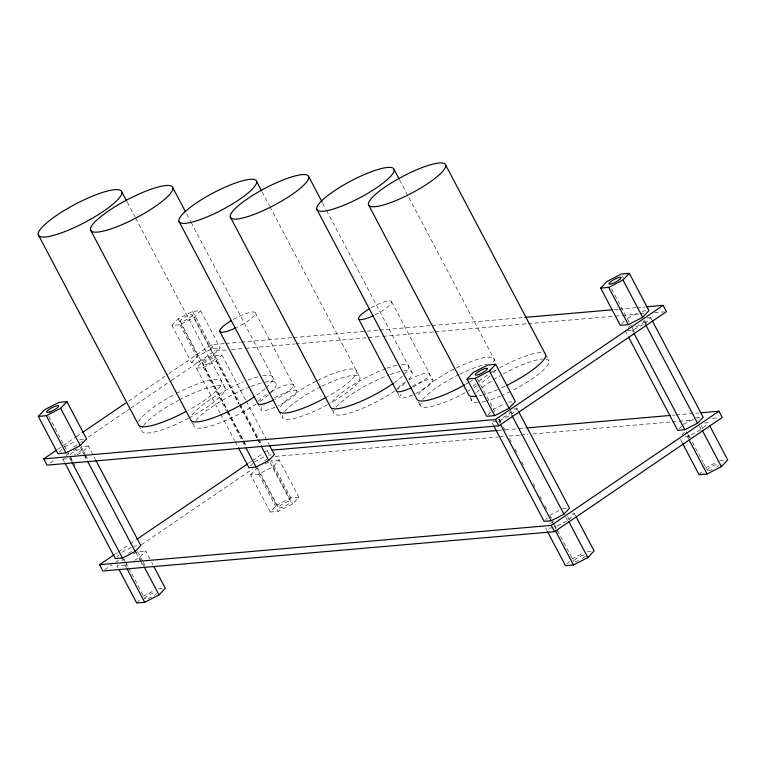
<?xml version="1.0" encoding="UTF-8"?>
<svg xmlns="http://www.w3.org/2000/svg" width="766" height="766" viewBox="0 0 766 766"><rect width="100%" height="100%" fill="white"/><g stroke="black" fill="none" stroke-linecap="round" stroke-linejoin="round"><path stroke-width="0.57" stroke-dasharray="3.83 2.87" d="M171.9 325.435L178.2 318.761L192.525 311.389L200.539 310.69L220.177 347.936L213.877 354.601L199.553 361.973L191.538 362.672L171.9 325.435L179.924 324.736L194.238 317.363L200.539 310.69M59.509 451.978L61.874 449.47M64.488 462.243L62.831 459.093L65.234 456.555M66.039 455.703L68.433 453.166L72.856 461.553M77.385 454.65L82.69 451.921L88.282 445.994L95.472 459.619M191.538 362.672L197.839 355.999L212.153 348.635L220.177 347.936M220.196 413.19L196.441 368.12L202.042 362.194L214.767 355.644L221.891 355.022L245.647 400.091M196.441 368.12L203.565 367.498L216.29 360.949L221.891 355.022M116.93 556.968L118.529 555.273M121.765 560.75L123.345 559.084L125.528 563.221M134.27 560.319L139.383 557.686L145.684 551.013L151.132 561.363M250.53 465.996L252.933 463.459M250.645 474.786L256.945 468.112L276.583 505.349L270.283 512.023L250.645 474.786L258.669 474.087L272.983 466.714L279.284 460.04L298.922 497.287L292.622 503.951L278.297 511.324L270.283 512.023M136.674 602.995L140.618 598.821M488.287 414.636L490.652 412.137M518.17 410.758L517.069 408.661L511.468 414.588L498.743 421.137L491.619 421.76L493.275 424.9M621.896 323.664L624.252 321.165M628.417 327.398L630.016 325.703M645.068 323.616L650.669 317.689L651.77 319.786M545.708 519.635L547.307 517.94M550.553 523.417L554.172 520.688M575.553 515.748L574.462 513.68L568.161 520.353L554.862 527.19M679.318 428.663L681.711 426.116M681.788 434.944L685.733 430.77L687.361 433.882M567.032 563.987L569.397 561.488M703.341 427.706L708.062 422.708L704.634 423.004M699.061 474.681L702.997 470.515M57.555 449.47L75.307 437.386M76.294 436.706L81.225 433.355M128.564 401.116L168.022 374.248M169.008 373.578L211.416 344.7L224.534 343.561M50.01 463.133L54.941 459.772M73.68 447.009L79.597 442.978M80.583 442.308L82.556 440.967M88.473 436.936L129.904 408.728M130.89 408.058L170.339 381.2M171.325 380.52L214.729 350.972L226.64 349.938M115.331 553.971L117.303 552.621M118.29 551.951L129.138 544.569M130.124 543.889L136.042 539.867M248.481 463.306L251.44 461.285M252.426 460.615L263.274 453.223M264.26 452.553L267.219 450.542L269.603 450.331M104.827 569.645L111.731 564.944M115.676 562.254L118.634 560.243M128.496 553.521L134.414 549.49M141.317 544.789L252.77 468.897M264.615 460.845L266.587 459.495M64.239 446.971L75.489 441.178M73.737 450.437L76.916 448.799M254.532 461.764L265.141 456.306M265.132 463.899L270.245 461.266M121.995 552.19L131.532 547.278M133.571 553.818L137.66 551.712L145.684 551.013M118.136 567.826L117.045 565.758L125.059 565.059L127.108 564.006M627.641 318.139L638.892 312.346M276.583 505.349L290.898 497.986L298.922 497.287M627.593 330.577L632.343 330.165L644.005 324.162M493.017 409.638L504.267 403.845M142.983 596.321L154.234 590.529M683.31 424.421L692.857 419.509M685.158 436.946L687.447 436.744L701.761 429.381M549.71 515.394L560.319 509.936M705.362 468.016L717.637 461.697M571.762 558.988L583.012 553.196M225.721 343.455L240.026 342.21M241.213 342.105L292.468 337.643M293.656 337.538L378.28 330.175M379.476 330.069L430.731 325.607M431.919 325.502L523.695 317.507M614.275 309.617L617.856 309.311M619.043 309.205L635.732 307.75M636.929 307.645L645.269 306.927M642.08 311.197L646.667 310.795M231.409 349.516L244.526 348.377M245.714 348.271L294.584 344.02M295.772 343.915L367.287 337.691M368.484 337.586L381.592 336.446M382.78 336.341L434.035 331.879M435.222 331.774L526.998 323.779M528.195 323.673L614.006 316.205M615.203 316.099L621.159 315.582M622.356 315.477L639.035 314.022M640.232 313.916L643.804 313.61M654.537 312.672L664.074 311.848M647.107 317.995L650.669 317.689M79.702 439.502L84.279 439.1M508.48 402.169L511.918 401.863M88.282 445.994L81.158 446.616L85.026 453.951M513.507 408.967L517.069 408.661M62.831 459.093L69.965 458.47L71.621 461.62M498.446 430.406L517.519 428.749M518.706 428.644L525.859 428.022M672.462 415.249L674.846 415.048M676.043 414.942L698.688 412.97M268.445 455.109L270.819 454.899M696.035 417.872L699.607 417.566M275.3 456.402L498.178 436.993M499.375 436.888L504.143 436.467M508.911 436.055L519.635 435.117M520.823 435.021L527.975 434.399M532.743 433.977L671.006 421.942M672.194 421.836L678.159 421.319M679.346 421.214L693.651 419.969M712.725 418.303L718.68 417.786M279.284 460.04L271.269 460.739L290.898 497.986M719.686 460.644L724.263 460.242M133.657 546.187L137.219 545.871M562.435 508.844L568.372 508.327M572.173 513.881L574.462 513.68M552.698 527.822L545.823 528.416L546.914 530.484M158.447 588.853L163.024 588.451M587.225 551.52L591.802 551.118M622.394 276.124L623.486 278.192M701.139 425.475L702.776 428.577M644.646 320.408L646.303 323.549M643.995 321.126L645.106 323.223M699.463 426.327L701.129 429.487M630.82 324.861L634.133 331.142M611.68 289.021L629.164 322.17M632.448 328.403L634.114 331.563M688.471 434.657L690.137 437.817M692.359 442.02L702.891 462.013M703.447 463.066L707.334 470.429M687.906 434.916L689.544 438.018M632.343 330.165L633.453 332.262M687.447 436.744L688.538 438.813M625.219 330.788L627.976 336.025M680.514 439.512L682.152 442.614M545.679 354.715L548.992 360.987M399.641 179.991L496.32 363.362M489.886 369.164L491.513 372.266M567.539 516.447L569.167 519.549M510.491 410.327L512.148 413.468M510.395 412.098L511.497 414.195M565.863 517.299L567.52 520.459M499.509 419.663L500.619 421.76M503.377 426.997L506.144 432.235M509.457 438.525L511.669 442.719M514.982 449.01L518.295 455.301M521.617 461.582L524.375 466.829M533.222 483.595L534.879 486.736M539.848 496.167L541.505 499.317M544.827 505.608L547.029 509.792M550.352 516.083L551.453 518.18M498.877 418.973L500.533 422.114M477.534 378.95L495.564 413.142M498.848 419.375L500.504 422.535M554.316 524.576L573.724 561.401M552.123 521.742L553.761 524.854M554.306 525.888L557.581 532.092M498.743 421.137L499.844 423.234M470.161 397.564L471.808 400.704M391.589 301.737L432.924 380.137A18.633 4.06 -27.8 0 1 414.636 394.059M322.61 203L325.943 209.319M326.498 210.382L412.06 372.649M418.466 402.093L420.113 405.233M397.075 391.943L399.833 397.171M262.125 191.893L269.345 205.594M269.9 206.648L359.905 377.351M330.902 407.771L333.66 412.998M255.432 312.901L296.768 391.302M186.713 214.011L190.6 221.384M191.155 222.437L276.153 383.661M278.948 411.036L282.261 417.307M257.73 403.423L261.043 409.695M246.202 401.145L268.856 444.108M211.416 344.7L214.729 350.972M267.219 450.542L269.977 455.77M192.525 311.389L212.153 348.635M214.767 355.644L239.634 402.811M240.179 403.854L258.42 438.439M258.975 439.493L261.733 444.73M194.238 317.363L213.877 354.601M272.983 466.714L292.622 503.951M192.276 314.95A6.808 1.484 -27.8 0 1 183.562 320.877A6.808 1.484 -27.8 0 1 182.835 318.359A6.808 1.484 -27.8 0 1 192.276 314.95L239.069 403.701M239.624 404.754L257.366 438.42M257.922 439.464L260.699 444.73M270.13 462.616L290.649 501.538A6.808 1.484 -27.8 0 1 281.936 507.475A6.808 1.484 -27.8 0 1 281.208 504.947A6.808 1.484 -27.8 0 1 290.649 501.538M216.29 360.949L238.944 403.921M239.499 404.975L257.185 438.516M257.73 439.56L260.497 444.797M127.347 202.377L135.132 217.142M135.687 218.195L225.127 387.845M202.042 362.194L227.454 410.404M228.009 411.457L242.927 439.751M243.483 440.804L246.24 446.042M180.173 321.174L227.521 410.978M228.076 412.031L243.052 440.431M243.607 441.484L245.829 445.697M257.472 467.787L278.546 507.762M178.2 318.761L197.839 355.999M203.565 367.498L226.219 410.471M226.774 411.524L245.005 446.109M179.924 324.736L199.553 361.973M258.669 474.087L278.297 511.324M220.752 414.243L234.568 440.44M235.114 441.484L237.881 446.731M191.146 420.764L193.894 425.992M138.905 425.57L141.653 430.798M151.678 562.397L152.769 564.465M137.66 551.712L142.572 561.028M143.118 562.062L145.301 566.198M85.581 455.004L88.339 460.242M139.383 557.686L143.74 565.959M80.516 447.363L83.829 453.644M84.384 454.688L87.717 461.008M135.965 552.535L139.852 559.898M140.408 560.951L143.185 566.208M82.69 451.921L83.791 454.018M84.346 455.071L87.104 460.309M73.412 462.597L75.068 465.747M48.756 416.292L66.776 450.475M67.322 451.519L68.959 454.621M70.616 457.762L72.837 461.975M123.872 558.759L124.982 560.865M125.528 561.918L144.946 598.734M126.074 564.255L127.166 566.323M125.059 565.059L126.696 568.161M718.834 465.345A6.808 1.484 -27.8 0 1 716.765 467.021M712.217 469.529A6.808 1.484 -27.8 0 1 707.65 470.697M707.43 469.951A6.808 1.484 -27.8 0 1 712.179 466.274A6.808 1.484 -27.8 0 1 718.412 463.89M643.679 320.849A6.808 1.484 -27.8 0 1 641.956 323.501A6.808 1.484 -27.8 0 1 635.282 327.053M585.224 556.317A6.808 1.484 -27.8 0 1 581.748 558.893M578.617 560.501A6.808 1.484 -27.8 0 1 574.328 560.252A6.808 1.484 -27.8 0 1 583.759 555.053M509.371 411.782A6.808 1.484 -27.8 0 1 508.911 414.033A6.808 1.484 -27.8 0 1 501.682 418.025M156.446 593.66A6.808 1.484 -27.8 0 1 154.387 595.326M151.419 597.078A6.808 1.484 -27.8 0 1 145.55 597.595A6.808 1.484 -27.8 0 1 156.025 592.204M70.108 454.516A6.808 1.484 -27.8 0 1 77.739 449.91A6.808 1.484 -27.8 0 1 81.388 450.121A6.808 1.484 -27.8 0 1 74.398 454.755M322.074 386.131A43.71 9.537 -27.8 0 1 359.761 376.996A43.71 9.537 -27.8 0 1 330.472 403.069M327.427 404.745A43.71 9.537 -27.8 0 1 283.679 412.903M284.751 411.495A43.71 9.537 -27.8 0 1 321.021 386.648M264.701 382.244A46.305 10.102 -27.8 0 1 269.373 394.069M268.368 394.978A46.305 10.102 -27.8 0 1 258.056 402.82M256.208 404.055A46.305 10.102 -27.8 0 1 209.894 426.269A46.305 10.102 -27.8 0 1 195.407 421.329M195.933 420.601A46.305 10.102 -27.8 0 1 250.109 386.792M251.133 386.399A46.305 10.102 -27.8 0 1 263.791 382.445M274.582 397.86A20.117 4.385 -27.8 0 1 296.729 391.177A20.117 4.385 -27.8 0 1 278.048 405.846M274.975 407.253A20.117 4.385 -27.8 0 1 264.423 404.774M401.575 364.415A44.131 9.623 -27.8 0 1 394.48 382.55M331.783 402.274A44.131 9.623 -27.8 0 1 385.786 368.657M386.801 368.283A44.131 9.623 -27.8 0 1 397.832 365.028M418.226 394.576A43.509 9.489 -27.8 0 1 464.541 364.204A43.509 9.489 -27.8 0 1 493.486 362.27M472.622 380.118A43.509 9.489 -27.8 0 1 469.74 381.899M468.763 382.493A43.509 9.489 -27.8 0 1 465.795 384.216M505.072 386.208A43.442 9.479 -27.8 0 1 498.609 389.166M497.507 389.635A43.442 9.479 -27.8 0 1 483.25 394.768M482.197 395.055A43.442 9.479 -27.8 0 1 479.248 395.763M473.12 386.323A43.442 9.479 -27.8 0 1 475.82 383.814M478.932 381.229A43.442 9.479 -27.8 0 1 490.91 372.927M491.868 372.333A43.442 9.479 -27.8 0 1 497.766 368.867M499.767 367.757A43.442 9.479 -27.8 0 1 542.443 352.733M409.073 379.936A18.633 4.06 -27.8 0 1 429.621 373.865A18.633 4.06 -27.8 0 1 411.323 387.788M397.583 388.419A18.633 4.06 -27.8 0 1 408.154 380.463M317.718 380.376A43.71 9.537 -27.8 0 1 356.401 370.61A43.71 9.537 -27.8 0 1 327.159 396.798M280.375 406.631A43.71 9.537 -27.8 0 1 316.664 380.903M176.151 393.542A46.985 10.245 -27.8 0 1 221.489 380.874A46.985 10.245 -27.8 0 1 188.168 410.337M138.665 421.961A46.985 10.245 -27.8 0 1 175.098 394.088M262.767 375.704A46.305 10.102 -27.8 0 1 266.07 387.797M265.055 388.707A46.305 10.102 -27.8 0 1 255.806 395.821M192.094 415.057A46.305 10.102 -27.8 0 1 243.645 381.784M247.83 380.127A46.305 10.102 -27.8 0 1 258.563 376.642M271.279 391.589A20.117 4.385 -27.8 0 1 293.426 384.905A20.117 4.385 -27.8 0 1 274.745 399.574M258.381 401.394A20.117 4.385 -27.8 0 1 270.283 392.154M403.701 370.84A44.131 9.623 -27.8 0 1 408.891 379.275M404.63 383.431A44.131 9.623 -27.8 0 1 395.811 390.22M394.806 390.909A44.131 9.623 -27.8 0 1 349.736 413.018A44.131 9.623 -27.8 0 1 335.087 408.556M336.169 407.129A44.131 9.623 -27.8 0 1 389.09 374.928M390.105 374.555A44.131 9.623 -27.8 0 1 401.145 371.299M179.455 399.814A46.985 10.245 -27.8 0 1 224.936 387.366A46.985 10.245 -27.8 0 1 189.422 417.729M188.379 418.274A46.985 10.245 -27.8 0 1 143.185 426.068M143.721 425.331A46.985 10.245 -27.8 0 1 178.411 400.359M412.376 386.208A18.633 4.06 -27.8 0 1 432.924 380.137M412.74 394.911A18.633 4.06 -27.8 0 1 402.964 392.613M496.004 369.834A43.509 9.489 -27.8 0 1 492.797 373.569M490.096 376.087A43.509 9.489 -27.8 0 1 477.773 385.212M476.864 385.796A43.509 9.489 -27.8 0 1 474.02 387.577M470.094 389.923A43.509 9.489 -27.8 0 1 468.112 391.053M465.086 392.728A43.509 9.489 -27.8 0 1 421.53 400.848M422.593 399.45A43.509 9.489 -27.8 0 1 458.71 374.708M459.753 374.191A43.509 9.489 -27.8 0 1 486.659 364.118M545.746 359.005A43.442 9.479 -27.8 0 1 511.497 390.938M510.453 391.464A43.442 9.479 -27.8 0 1 501.912 395.438M500.811 395.907A43.442 9.479 -27.8 0 1 486.554 401.039M485.5 401.327A43.442 9.479 -27.8 0 1 478.874 402.638M477.783 402.734A43.442 9.479 -27.8 0 1 471.933 398.789M476.423 392.594A43.442 9.479 -27.8 0 1 481.412 388.171M482.245 387.5A43.442 9.479 -27.8 0 1 492.337 380.386M493.266 379.792A43.442 9.479 -27.8 0 1 500.083 375.704M503.07 374.028A43.442 9.479 -27.8 0 1 543.017 358.957M371.041 307.808A18.633 4.06 -27.8 0 1 391.55 301.622A18.633 4.06 -27.8 0 1 374.248 315.209M233.247 319.46A20.117 4.385 -27.8 0 1 255.394 312.787A20.117 4.385 -27.8 0 1 236.713 327.446M206.504 364.396A6.808 1.484 -27.8 0 0 215.217 358.459A6.808 1.484 -27.8 0 0 205.776 361.868A6.808 1.484 -27.8 0 0 206.504 364.396"/><path stroke-width="1.15" d="M38.3 416.407L44.6 409.733L58.925 402.361L66.939 401.662L86.577 438.908L80.267 445.573L65.953 452.945L57.938 453.644L38.3 416.407L46.314 415.708L60.638 408.335L66.939 401.662M65.043 463.286L115.331 558.663L122.455 558.041L135.18 551.491L140.781 545.564L96.018 460.672M238.437 447.775L248.931 467.691L256.064 467.069L268.789 460.519L274.381 454.592L269.412 445.161M119.228 569.894L136.674 602.995L144.697 602.296L159.012 594.923L165.312 588.259L153.861 566.534M467.078 379.065L473.378 372.391L487.703 365.028L495.717 364.329L515.355 401.566L509.055 408.24L494.731 415.603L486.716 416.302L467.078 379.065L475.102 378.366L489.417 371.003L495.717 364.329M600.688 288.093L606.988 281.419L621.303 274.056L629.326 273.357L648.955 310.594L642.655 317.268L628.34 324.64L620.316 325.33L600.688 288.093L608.702 287.394L623.017 280.03L629.326 273.357M493.821 425.953L544.109 521.32L551.233 520.708L563.958 514.158L569.559 508.222L518.726 411.802M628.532 337.078L677.718 430.358L684.842 429.736L697.567 423.186L703.169 417.259L652.326 320.83M547.46 531.518L565.461 565.653L573.475 564.963L587.8 557.591L594.1 550.917L576.099 516.782M682.697 443.648L699.061 474.681L707.075 473.991L721.4 466.618L727.7 459.945L709.699 425.81M646.456 306.821L663.145 305.366L666.458 311.638L498.781 425.81L47.052 465.144L43.748 458.872L56.569 450.14M82.211 432.685L126.591 402.456M701.072 412.759L718.948 411.208L722.252 417.48L554.584 531.652L102.855 570.986L99.542 564.714L114.345 554.641M137.028 539.187L247.495 463.976M43.748 458.872L495.468 419.538L663.145 305.366M99.542 564.714L551.271 525.38L718.948 411.208M524.882 317.402L611.9 309.828M271.987 450.13L497.258 430.511M527.056 427.916L670.078 415.459M623.017 280.03L642.655 317.268M702.307 430.415L721.4 466.618M645.623 324.66L697.567 423.186M633.999 333.306L684.842 429.736M608.702 287.394L628.34 324.64M689.084 439.847L707.075 473.991M445.649 164.987A43.442 9.479 -27.8 0 1 390.085 202.827A43.442 9.479 -27.8 0 1 385.451 186.732A43.442 9.479 -27.8 0 1 445.649 164.987L545.679 354.715A43.442 9.479 -27.8 0 1 506.106 385.7M394.078 169.449A43.509 9.489 -27.8 0 1 338.419 207.347A43.509 9.489 -27.8 0 1 333.785 191.222A43.509 9.489 -27.8 0 1 394.078 169.449L399.086 178.938M489.417 371.003L509.055 408.24M568.707 521.387L587.8 557.591M512.023 415.632L563.958 514.158M500.399 424.278L551.233 520.708M475.102 378.366L494.731 415.603M555.474 530.819L573.475 564.963M495.468 419.538L498.781 425.81M551.271 525.38L554.584 531.652M368.475 204.704L468.505 394.433A43.442 9.479 -27.8 0 0 476.73 396.214M308.717 176.649A44.131 9.623 -27.8 0 1 252.273 215.083A44.131 9.623 -27.8 0 1 247.562 198.739A44.131 9.623 -27.8 0 1 308.717 176.649L322.055 201.946M316.779 209.233L416.809 398.962A43.509 9.489 -27.8 0 0 464.809 384.781M358.498 318.771L396.52 390.899A18.633 4.06 -27.8 0 0 411.323 387.788M256.562 181.351A43.71 9.537 -27.8 0 1 200.654 219.421A43.71 9.537 -27.8 0 1 196 203.22A43.71 9.537 -27.8 0 1 256.562 181.351L261.57 190.839M230.317 216.998L330.347 406.727A44.131 9.623 -27.8 0 0 353.413 404.4A44.131 9.623 -27.8 0 0 393.504 383.249M172.819 187.66A46.305 10.102 -27.8 0 1 113.588 227.99A46.305 10.102 -27.8 0 1 108.657 210.832A46.305 10.102 -27.8 0 1 172.819 187.66L185.602 211.904M178.918 221.307L278.948 411.036A43.71 9.537 -27.8 0 0 326.163 397.353M219.708 331.295L257.73 403.423A20.117 4.385 -27.8 0 0 273.711 400.063M261.053 445.85L268.789 460.519M121.794 191.845A46.985 10.245 -27.8 0 1 61.692 232.768A46.985 10.245 -27.8 0 1 56.684 215.351A46.985 10.245 -27.8 0 1 121.794 191.845L126.792 201.324M246.116 448.206L256.064 467.069M90.56 229.992L190.59 419.72A46.305 10.102 -27.8 0 0 213.618 417.709A46.305 10.102 -27.8 0 0 254.752 396.549M38.319 234.798L138.349 424.527A46.985 10.245 -27.8 0 0 186.109 411.447M60.638 408.335L80.267 445.573M144.286 566.993L159.012 594.923M87.659 461.362L135.18 551.491M72.167 462.664L122.455 558.041M46.314 415.708L65.953 452.945M127.242 569.195L144.697 602.296M373.301 315.659A18.633 4.06 -27.8 0 1 358.593 318.982A18.633 4.06 -27.8 0 1 369.212 308.87M235.689 327.934A20.117 4.385 -27.8 0 1 219.804 331.525A20.117 4.385 -27.8 0 1 231.265 320.609M612.34 283.544A6.808 1.484 -27.8 0 0 621.054 277.608A6.808 1.484 -27.8 0 0 611.613 281.017A6.808 1.484 -27.8 0 0 612.34 283.544M478.74 374.517A6.808 1.484 -27.8 0 0 487.454 368.58A6.808 1.484 -27.8 0 0 478.013 371.989A6.808 1.484 -27.8 0 0 478.74 374.517M49.953 411.849A6.808 1.484 -27.8 0 0 58.666 405.923A6.808 1.484 -27.8 0 0 49.235 409.331A6.808 1.484 -27.8 0 0 49.953 411.849"/></g></svg>
